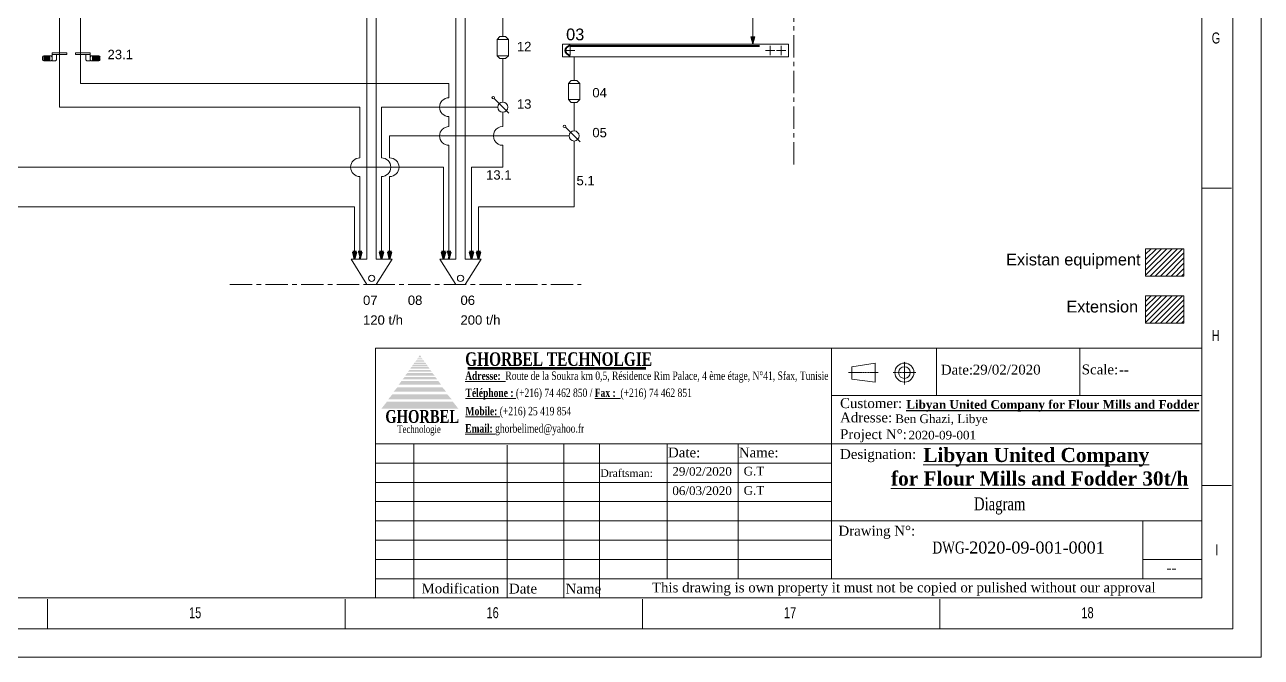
# Model space of a CAD drawing. Header units: millimetres. Extents: x 6561 to 120951, y 30990 to 83596.
# Drawn here: x 94535 to 120951, y 30990 to 44500 of the extents above; entities that cross this region are included whole.
import ezdxf

# ---------------------------------------------------------------- set-up
doc = ezdxf.new("R2010")
doc.units = ezdxf.units.MM
for name, pattern in [('AXES', [50.8, 31.75, -6.35, 6.35, -6.35]), ('CENTER', [10.16, 6.35, -1.27, 1.27, -1.27]), ('DASHED', [15, 7, -8])]:
    doc.linetypes.add(name, pattern=pattern)
for name, color, linetype, lineweight in [('Axe', 1, 'AXES', 9), ('DET', 2, 'DASHED', 20), ('Liaison', 1, 'Continuous', 20), ('Manitension', 5, 'Continuous', 20), ('Siebvorbehälter-AM_0', 7, 'Continuous', 18)]:
    doc.layers.add(name, color=color, linetype=linetype, lineweight=lineweight)
doc.layers.add('COTAS', color=4, linetype='Continuous')
doc.styles.add('SLDTEXTSTYLE0', font='TXT', dxfattribs={"width": 0.75})
doc.styles.get("Standard").update_dxf_attribs({"font": 'arial.ttf'})

# ---------------------------------------------------------------- blocks, each defined once
blk = doc.blocks.new('logo gt')
h = blk.add_hatch(color=252)
h.dxf.hatch_style = 1
h.paths.add_polyline_path([(428, -605), (-428, -605), (-500, -696), (500, -696)])
h.paths.add_polyline_path([(356, -509), (-356, -509), (-414, -576), (414, -576)])
h.paths.add_polyline_path([(292, -418), (-292, -418), (-342, -476), (342, -476)])
h.paths.add_polyline_path([(238, -335), (-238, -335), (-277, -386), (277, -386)])
h.paths.add_polyline_path([(198, -284), (-198, -284), (-227, -316), (227, -316)])
h.paths.add_polyline_path([(162, -232), (-162, -232), (-191, -266), (191, -266)])
h.paths.add_polyline_path([(134, -192), (-134, -192), (-155, -216), (155, -216)])
h.paths.add_polyline_path([(112, -156), (-112, -156), (-126, -176), (126, -176)])
h.paths.add_polyline_path([(91, -126), (-90, -126), (-105, -146), (105, -146)])
h.paths.add_polyline_path([(69, -96), (-69, -96), (-83, -116), (83, -116)])
h.paths.add_polyline_path([(47, -69), (-47, -69), (-62, -86), (62, -86)])
h.paths.add_polyline_path([(27, -42), (-27, -42), (-40, -56), (40, -56)])
h.paths.add_polyline_path([(0, 0), (-22, -30), (22, -30)])
at = {"color": 5, "linetype": 'Continuous', "lineweight": 18, "attachment_point": 1, "style": 'SLDTEXTSTYLE0'}
for s, insert, char_height in [('{\\fTimes New Roman|b1|i0|c0|p18;GHORBEL }', (-449, -713), 167.37), ('{\\fTimes New Roman|b0|i0|c0|p18;Technologie}', (-294, -912), 100)]:
    blk.add_mtext(s, dxfattribs=dict(at, insert=insert, char_height=char_height))
blk = doc.blocks.new('Diagramme')
at = {"color": 1, "linetype": 'Continuous', "lineweight": 15}
for p, q in [((0, 0), (0, 60259)), ((-131031, 0), (0, 0))]:
    blk.add_line(p, q, dxfattribs=at)
at = {"linetype": 'Continuous', "lineweight": 18}
for p, q in [((-696, 692), (-696, 59582)), ((-130346, 692), (-696, 692))]:
    blk.add_line(p, q, dxfattribs=at)
at = {"color": 1, "linetype": 'Continuous', "lineweight": 18}
for p, q in [((-1456, 1456), (-1456, 58804)), ((-129578, 1456), (-1456, 1456))]:
    blk.add_line(p, q, dxfattribs=at)
at = {"color": 5, "linetype": 'Continuous', "lineweight": 15}
for p, q in [((-727, 11477), (-1455, 11477)), ((-727, 4198), (-1455, 4198)), ((-29699, 691), (-29699, 1419)), ((-22420, 691), (-22420, 1419)), ((-15141, 691), (-15141, 1419)), ((-7862, 691), (-7862, 1419))]:
    blk.add_line(p, q, dxfattribs=at)
at = {"color": 7, "linetype": 'Continuous', "lineweight": 18}
for p, q in [((-21674, 7565), (-1456, 7565)), ((-21674, 7565), (-21674, 1456)), ((-10514, 7565), (-10514, 1919)), ((-1456, 5221), (-21674, 5221)), ((-16193, 1447), (-16193, 5221)), ((-10514, 3337), (-1456, 3337)), ((-2901, 1919), (-2901, 3337))]:
    blk.add_line(p, q, dxfattribs=at)
at = {"color": 5, "linetype": 'Continuous', "lineweight": 18}
for p, q in [((-4438, 6402), (-4438, 7565)), ((-7943, 6397), (-7943, 7560)), ((-1456, 6402), (-10507, 6402)), ((-20735, 5221), (-20735, 1440)), ((-18452, 5192), (-18452, 1447)), ((-17067, 5210), (-17067, 1447)), ((-14537, 1919), (-14537, 5221)), ((-12803, 5212), (-12803, 1919)), ((-10508, 4748), (-21674, 4748)), ((-10519, 4276), (-21674, 4276)), ((-10514, 3809), (-21674, 3809)), ((-10514, 3337), (-21674, 3337)), ((-10514, 2864), (-21674, 2864)), ((-10514, 2392), (-21674, 2392)), ((-21674, 1919), (-10514, 1919))]:
    blk.add_line(p, q, dxfattribs=at)
at = {"color": 5, "lineweight": 53}
blk.add_line((-15057, 7066), (-19415, 7066), dxfattribs=at)
at = {"color": 1, "linetype": 'CENTER', "lineweight": 9}
for p, q in [((-10098, 6966), (-9376, 6966)), ((-9008, 6965), (-8456, 6965)), ((-8732, 7231), (-8732, 6674))]:
    blk.add_line(p, q, dxfattribs=at)
at = {"lineweight": 18}
for p, q in [((-10016, 7107), (-9449, 7198)), ((-10016, 6806), (-10016, 7106)), ((-9449, 7199), (-9449, 6734)), ((-9449, 6733), (-10016, 6806))]:
    blk.add_line(p, q, dxfattribs=at)
at = {"color": 5, "lineweight": 9}
for p, q in [((-2901, 2392), (-1456, 2392)), ((-10514, 1919), (-1456, 1919))]:
    blk.add_line(p, q, dxfattribs=at)
at = {"lineweight": 18}
for radius in [233, 142]:
    blk.add_circle((-8732, 6965), radius, dxfattribs=at)
at = {"xscale": 1.882864932669, "yscale": 1.882864932669, "zscale": 1.882864932669}
blk.add_blockref('logo gt', (-20589, 7392), dxfattribs=at)
at = {"color": 5, "linetype": 'Continuous', "lineweight": 15, "attachment_point": 1, "style": 'SLDTEXTSTYLE0'}
for s, insert, char_height in [('G', (-1213, 15286), 270), ('H', (-1213, 8007), 270), ('I', (-1121, 2764), 270), ('15', (-26239, 1225), 269.6), ('16', (-18960, 1225), 269.6), ('17', (-11681, 1225), 269.6), ('18', (-4402, 1225), 269.6)]:
    blk.add_mtext(s, dxfattribs=dict(at, insert=insert, char_height=char_height))
at = {"color": 5, "linetype": 'Continuous', "lineweight": 18, "insert": (-19482, 7461), "char_height": 332.63, "attachment_point": 1, "style": 'SLDTEXTSTYLE0'}
blk.add_mtext('{\\fTimes New Roman|b1|i0|c0|p18;GHORBEL TECHNOLGIE}', dxfattribs=at)
at = {"color": 0, "linetype": 'Continuous', "lineweight": 18, "attachment_point": 1, "style": 'SLDTEXTSTYLE0'}
for s, insert, char_height in [('{\\fTimes New Roman|b1|i0|c0|p18;\\LAdresse:\\fTimes New Roman|b0|i0|c0|p18;\\l  Route de la Soukra km 0,5, Résidence Rim Palace, 4 ème étage, N°41, Sfax, Tunisie }', (-19482, 6991), 206.233), ('{\\fTimes New Roman|b1|i0|c0|p18;\\LTéléphone :\\fTimes New Roman|b0|i0|c0|p18;\\l (+216) 74 462 850 /\\fTimes New Roman|b1|i0|c0|p18;\\L Fax : \\fTimes New Roman|b0|i0|c0|p18;\\l (+216) 74 462 851 }', (-19472, 6574), 206.233), ('{\\fTimes New Roman|b1|i0|c0|p18;\\LMobile:\\fTimes New Roman|b0|i0|c0|p18;\\l (+216) 25 419 854}', (-19472, 6126), 206.23), ('{\\fTimes New Roman|b1|i0|c0|p18;\\LEmail:\\fTimes New Roman|b0|i0|c0|p18;\\l ghorbelimed@yahoo.fr}', (-19482, 5703), 206.23)]:
    blk.add_mtext(s, dxfattribs=dict(at, insert=insert, char_height=char_height))
at = {"color": 1, "attachment_point": 1}
for s, width, insert, char_height in [('\\pt964.83;{\\fTimes New Roman|b0|i0|c0|p18;Date:}', 24.32, (-7841, 7155), 241.21), ('{\\fTimes New Roman|b0|i0|c0|p18;Scale:}', 24.32, (-4392, 7162), 241.21), ('{\\fTimes New Roman|b0|i0|c0|p18;Customer:}', 96.01, (-10307, 6337), 241.21), ('{\\fTimes New Roman|b0|i0|c0|p18;Adresse:}', 96.01, (-10307, 5987), 241.21), ('{\\fTimes New Roman|b0|i0|c0|p18;Project N°:}', 9848.76, (-10307, 5578), 241.21), ('{\\fTimes New Roman|b0|i0|c0|p18;Date:}', 24.32, (-14517, 5131), 241.21), ('{\\fTimes New Roman|b0|i0|c0|p18;Name:}', 24.32, (-12784, 5131), 241.21), ('{\\fTimes New Roman|b0|i0|c0|p18;Designation:}', 24.32, (-10307, 5092), 241.21), ('{\\fTimes New Roman|b0|i0|c0|p18;Draftsman:}', 24.32, (-16172, 4599), 188.97), ('{\\fTimes New Roman|b0|i0|c0|p18;Drawing N°:}', 10792.74, (-10346, 3216), 241.21), ('{\\fTimes New Roman|b0|i0|c0|p18;--}', 24.32, (-2316, 2309), 241.21), ('{\\fTimes New Roman|b0|i0|c0|p18;Modification}', 24.32, (-20548, 1804), 241.21), ('{\\fTimes New Roman|b0|i0|c0|p18;This drawing is own property it must not be copied or pulished without our approval}', 27329.02, (-14911, 1828), 241.209), ('{\\fTimes New Roman|b0|i0|c0|p18;Date}', 24.32, (-18409, 1800), 241.21), ('{\\fTimes New Roman|b0|i0|c0|p18;Name}', 24.32, (-17023, 1797), 241.21)]:
    blk.add_mtext_dynamic_manual_height_columns(s, width=width, gutter_width=17.5, heights=[0], dxfattribs=dict(at, insert=insert, char_height=char_height))

msp = doc.modelspace()

# ---------------------------------------------------------------- hatches: boundary and pattern name
at = {"layer": 'Liaison'}
h = msp.add_hatch(color=1, dxfattribs=at)
h.paths.add_polyline_path([(110090, 44240), (110132, 44240), (110090, 44083)])
h.paths.add_polyline_path([(110048, 44240), (110090, 44240), (110090, 44083)])
at = {"layer": 'Liaison', "linetype": 'ByBlock', "lineweight": 40}
h = msp.add_hatch(color=256, dxfattribs=at)
h.paths.add_polyline_path([(101583, 39647), (101625, 39647), (101583, 39490)])
h.paths.add_polyline_path([(101541, 39647), (101583, 39647), (101583, 39490)])
h = msp.add_hatch(color=256, dxfattribs=at)
h.paths.add_polyline_path([(101697, 39647), (101739, 39647), (101697, 39490)])
h.paths.add_polyline_path([(101655, 39647), (101697, 39647), (101697, 39490)])
h = msp.add_hatch(color=256, dxfattribs=at)
h.paths.add_polyline_path([(102155, 39647), (102197, 39647), (102155, 39490)])
h.paths.add_polyline_path([(102113, 39647), (102155, 39647), (102155, 39490)])
h = msp.add_hatch(color=256, dxfattribs=at)
h.paths.add_polyline_path([(102331, 39647), (102373, 39647), (102331, 39490)])
h.paths.add_polyline_path([(102289, 39647), (102331, 39647), (102331, 39490)])
h = msp.add_hatch(color=256, dxfattribs=at)
h.paths.add_polyline_path([(103483, 39647), (103525, 39647), (103483, 39490)])
h.paths.add_polyline_path([(103441, 39647), (103483, 39647), (103483, 39490)])
h = msp.add_hatch(color=256, dxfattribs=at)
h.paths.add_polyline_path([(103597, 39647), (103639, 39647), (103597, 39490)])
h.paths.add_polyline_path([(103555, 39647), (103597, 39647), (103597, 39490)])
h = msp.add_hatch(color=256, dxfattribs=at)
h.paths.add_polyline_path([(104078, 39647), (104120, 39647), (104078, 39490)])
h.paths.add_polyline_path([(104036, 39647), (104078, 39647), (104078, 39490)])
h = msp.add_hatch(color=256, dxfattribs=at)
h.paths.add_polyline_path([(104229, 39647), (104271, 39647), (104229, 39490)])
h.paths.add_polyline_path([(104187, 39647), (104229, 39647), (104229, 39490)])
at = {"layer": 'Liaison'}
h = msp.add_hatch(dxfattribs=at)
h.set_pattern_fill('ANSI31', color=6, scale=25)
h.set_pattern_definition([(45, (-113876.81, 524874.68), (-56.126601, 56.126601), [])])
h.paths.add_polyline_path([(119300, 39130), (119300, 39715), (118480, 39715), (118480, 39130)])
h = msp.add_hatch(dxfattribs=at)
h.set_pattern_fill('ANSI31', color=252, scale=25)
h.set_pattern_definition([(45, (-113876.81, 523869.336), (-56.126601, 56.126601), [])])
h.paths.add_polyline_path([(119300, 38124), (119300, 38709), (118480, 38709), (118480, 38124)])

# ---------------------------------------------------------------- linework, layer by layer
at = {"linetype": 'ByBlock', "lineweight": 15, "ltscale": 1e-05}
for p, q in [((95124, 43898), (95437, 43898)), ((95124, 43865), (95124, 43898)), ((95124, 43865), (95124, 43810)), ((95217, 43865), (95124, 43865)), ((95437, 43865), (95217, 43865)), ((95217, 43751), (95217, 43865)), ((95437, 43898), (95437, 43865)), ((95620, 43898), (95620, 43865)), ((95933, 43898), (95620, 43898)), ((95620, 43865), (95841, 43865)), ((95841, 43865), (95933, 43865)), ((95841, 43751), (95841, 43865)), ((95933, 43865), (95933, 43898)), ((95933, 43865), (95933, 43810)), ((95124, 43728), (95193, 43728)), ((95193, 43728), (95217, 43751)), ((95864, 43728), (95841, 43751)), ((95933, 43728), (95864, 43728))]:
    msp.add_line(p, q, dxfattribs=at)
at = {"color": 3, "linetype": 'CENTER', "lineweight": 9, "ltscale": 75}
msp.add_line((98918, 38950), (106423, 38950), dxfattribs=at)
at = {"color": 4, "linetype": 'CENTER', "lineweight": 9, "ltscale": 75}
msp.add_lwpolyline([(110963, 41517), (110963, 80573)], dxfattribs=at)
at = {"layer": 'DET', "linetype": 'ByBlock', "lineweight": 40, "ltscale": 1000}
msp.add_line((106184, 44050), (110232, 44050), dxfattribs=at)
msp.add_arc((106184, 43949), 100, 89.9983, 270.0017, dxfattribs=at)
at = {"layer": 'Liaison', "color": 1}
for p, q in [((110090, 45016), (110090, 44083)), ((104747, 44753), (104747, 44246)), ((110048, 44240), (110090, 44083)), ((110132, 44240), (110048, 44240)), ((110132, 44240), (110048, 44240)), ((110132, 44240), (110048, 44240)), ((110090, 44083), (110132, 44240)), ((104747, 43775), (104747, 42847)), ((106271, 43816), (106271, 43309)), ((106271, 42838), (106271, 42232))]:
    msp.add_line(p, q, dxfattribs=at)
at = {"layer": 'Liaison', "color": 0, "linetype": 'ByBlock', "lineweight": 15}
for p, q in [((104562, 42924), (104874, 42612)), ((106086, 42309), (106398, 41997))]:
    msp.add_line(p, q, dxfattribs=at)
at = {"layer": 'Liaison', "linetype": 'ByBlock', "lineweight": 40}
for p, q in [((101541, 39647), (101583, 39490)), ((101625, 39647), (101541, 39647)), ((101625, 39647), (101541, 39647)), ((101625, 39647), (101541, 39647)), ((101583, 39490), (101625, 39647)), ((101739, 39647), (101655, 39647)), ((101739, 39647), (101655, 39647)), ((101739, 39647), (101655, 39647)), ((101697, 39490), (101739, 39647)), ((102113, 39647), (102155, 39490)), ((102197, 39647), (102113, 39647)), ((102197, 39647), (102113, 39647)), ((102197, 39647), (102113, 39647)), ((102155, 39490), (102197, 39647)), ((102289, 39647), (102331, 39490)), ((102373, 39647), (102289, 39647)), ((102373, 39647), (102289, 39647)), ((102373, 39647), (102289, 39647)), ((102331, 39490), (102373, 39647)), ((103441, 39647), (103483, 39490)), ((103525, 39647), (103441, 39647)), ((103525, 39647), (103441, 39647)), ((103525, 39647), (103441, 39647)), ((103483, 39490), (103525, 39647)), ((103639, 39647), (103555, 39647)), ((103639, 39647), (103555, 39647)), ((103639, 39647), (103555, 39647)), ((103597, 39490), (103639, 39647)), ((104036, 39647), (104078, 39490)), ((104120, 39647), (104036, 39647)), ((104120, 39647), (104036, 39647)), ((104120, 39647), (104036, 39647)), ((104078, 39490), (104120, 39647)), ((104187, 39647), (104229, 39490)), ((104271, 39647), (104187, 39647)), ((104271, 39647), (104187, 39647)), ((104271, 39647), (104187, 39647)), ((104229, 39490), (104271, 39647))]:
    msp.add_line(p, q, dxfattribs=at)
at = {"layer": 'Liaison', "color": 1}
for points in [[(101583, 39490), (101583, 40610), (93294, 40610), (93294, 44836)], [(93744, 44836), (93744, 41457), (103483, 41457), (103483, 39490)], [(101697, 41657), (101697, 42739), (95280, 42739), (95280, 44836)], [(103597, 42939), (103597, 43244), (95730, 43244), (95730, 44836)], [(104639, 42739), (102155, 42739), (102155, 41657)], [(103597, 42324), (103597, 42539)], [(104747, 42631), (104747, 42324)], [(102331, 41657), (102331, 42124), (106163, 42124)], [(104229, 39490), (104229, 40610), (106271, 40610), (106271, 42016)], [(103597, 39490), (103597, 41924)], [(104747, 41924), (104747, 41457), (104078, 41457), (104078, 39490)], [(101697, 39490), (101697, 41257)], [(102155, 41257), (102155, 39490)], [(102331, 39490), (102331, 41257)]]:
    msp.add_lwpolyline(points, dxfattribs=at)
at = {"layer": 'Liaison', "color": 6}
msp.add_lwpolyline([(118480, 39130), (119300, 39130), (119300, 39715), (118480, 39715)], close=True, dxfattribs=at)
at = {"layer": 'Liaison', "color": 252}
msp.add_lwpolyline([(118480, 38124), (119300, 38124), (119300, 38709), (118480, 38709)], close=True, dxfattribs=at)
at = {"layer": 'Liaison', "color": 0, "linetype": 'ByBlock', "lineweight": 15}
for centre, radius in [((104544, 42943), 26.7), ((104747, 42739), 108), ((106067, 42328), 26.7), ((106271, 42124), 108)]:
    msp.add_circle(centre, radius, dxfattribs=at)
at = {"layer": 'Liaison', "color": 1}
for centre, start, end in [((103597, 42739), 90, 270), ((103597, 42124), 90, 270), ((104747, 42124), 89.9495, 270.0505), ((101697, 41457), 90, 270), ((102155, 41457), 270, 90), ((102331, 41457), 270, 90)]:
    msp.add_arc(centre, 200, start, end, dxfattribs=at)
at = {"layer": 'Manitension', "color": 0, "linetype": 'ByBlock', "lineweight": 15}
for p, q in [((104687, 44246), (104627, 44182)), ((104867, 44182), (104627, 44182)), ((104627, 44182), (104627, 43839)), ((104807, 44246), (104687, 44246)), ((104807, 44246), (104867, 44182)), ((104867, 43839), (104867, 44182)), ((104627, 43839), (104867, 43839)), ((104687, 43775), (104627, 43839)), ((104807, 43775), (104687, 43775)), ((104807, 43775), (104867, 43839)), ((106211, 43309), (106151, 43245)), ((106391, 43245), (106151, 43245)), ((106151, 43245), (106151, 42902)), ((106331, 43309), (106211, 43309)), ((106331, 43309), (106391, 43245)), ((106391, 42902), (106391, 43245)), ((106151, 42902), (106391, 42902)), ((106211, 42838), (106151, 42902)), ((106331, 42838), (106211, 42838)), ((106331, 42838), (106391, 42902))]:
    msp.add_line(p, q, dxfattribs=at)
at = {"layer": 'Manitension', "linetype": 'ByBlock', "lineweight": 18}
for p, q in [((106022, 44083), (110850, 44083)), ((106022, 44083), (106022, 43816)), ((110850, 44083), (106022, 44083)), ((106084, 43949), (106284, 43949)), ((106184, 44050), (106184, 43849)), ((110358, 43949), (110559, 43949)), ((110458, 44050), (110458, 43849)), ((110592, 43949), (110793, 43949)), ((110693, 44050), (110693, 43849)), ((110850, 43816), (110850, 44083)), ((106022, 43816), (110850, 43816))]:
    msp.add_line(p, q, dxfattribs=at)
at = {"layer": 'Manitension', "color": 76, "linetype": 'ByBlock', "lineweight": 18}
for points in [[(102046, 80187), (101844, 80187), (101506, 79647), (101844, 79647), (101844, 39490), (101506, 39490), (101844, 38950)], [(101844, 38950), (102046, 38950), (102384, 39490), (102046, 39490), (102046, 80187)]]:
    msp.add_lwpolyline(points, dxfattribs=at)
at = {"layer": 'Manitension', "linetype": 'ByBlock', "lineweight": 18}
for points in [[(103946, 80187), (103744, 80187), (103406, 79647), (103744, 79647), (103744, 39490), (103406, 39490), (103744, 38950)], [(103744, 38950), (103946, 38950), (104284, 39490), (103946, 39490), (103946, 80187)]]:
    msp.add_lwpolyline(points, dxfattribs=at)
at = {"layer": 'Manitension', "color": 76, "linetype": 'ByBlock', "lineweight": 18}
msp.add_circle((101945, 39085), 67.5, dxfattribs=at)
at = {"layer": 'Manitension', "linetype": 'ByBlock', "lineweight": 18}
msp.add_circle((103845, 39085), 67.5, dxfattribs=at)
at = {"layer": 'Siebvorbehälter-AM_0', "linetype": 'ByBlock', "lineweight": 15}
for p, q in [((94914, 43807), (94914, 43754)), ((95101, 43833), (94940, 43833)), ((94940, 43833), (94940, 43728)), ((95071, 43830), (94940, 43830)), ((95071, 43828), (94940, 43828)), ((95071, 43825), (94940, 43825)), ((95071, 43822), (94940, 43822)), ((95071, 43817), (94940, 43817)), ((95071, 43812), (94940, 43812)), ((95071, 43804), (94940, 43804)), ((95071, 43794), (94940, 43794)), ((95071, 43780), (94940, 43780)), ((95071, 43767), (94940, 43767)), ((95071, 43757), (94940, 43757)), ((95071, 43749), (94940, 43749)), ((95071, 43744), (94940, 43744)), ((95071, 43738), (94940, 43738)), ((95071, 43736), (94940, 43736)), ((95071, 43733), (94940, 43733)), ((95071, 43731), (94940, 43731)), ((94940, 43728), (95101, 43728)), ((95071, 43833), (95071, 43728)), ((95101, 43833), (95124, 43810)), ((95101, 43728), (95124, 43751)), ((95124, 43728), (95124, 43810)), ((95957, 43833), (95933, 43810)), ((95933, 43728), (95933, 43810)), ((95957, 43728), (95933, 43751)), ((95957, 43833), (96117, 43833)), ((96117, 43728), (95957, 43728)), ((95986, 43833), (95986, 43728)), ((95986, 43830), (96117, 43830)), ((95986, 43828), (96117, 43828)), ((95986, 43825), (96117, 43825)), ((95986, 43822), (96117, 43822)), ((95986, 43817), (96117, 43817)), ((95986, 43812), (96117, 43812)), ((95986, 43804), (96117, 43804)), ((95986, 43794), (96117, 43794)), ((95986, 43780), (96117, 43780)), ((95986, 43767), (96117, 43767)), ((95986, 43757), (96117, 43757)), ((95986, 43749), (96117, 43749)), ((95986, 43744), (96117, 43744)), ((95986, 43738), (96117, 43738)), ((95986, 43736), (96117, 43736)), ((95986, 43733), (96117, 43733)), ((95986, 43731), (96117, 43731)), ((96117, 43833), (96117, 43728)), ((96143, 43807), (96143, 43754))]:
    msp.add_line(p, q, dxfattribs=at)
for centre, radius, start, end in [((94940, 43807), 26.3, 90, 180), ((94940, 43754), 26.2, 180, 270), ((96117, 43807), 26.2, 0, 90), ((96117, 43754), 26.2, 270, 0)]:
    msp.add_arc(centre, radius, start, end, dxfattribs=at)

# ---------------------------------------------------------------- block references
at = {"xscale": 0.873, "yscale": 0.873, "zscale": 0.873}
msp.add_blockref('Diagramme', (120951, 30990), dxfattribs=at)

# ---------------------------------------------------------------- texts
at = {"attachment_point": 1}
for s, width, insert, char_height in [('{\\fTimes New Roman|b0|i0|c0|p18;29/02/2020}', 1829.95, (114789, 37239), 210.58), ('{\\fTimes New Roman|b0|i0|c0|p18;--}', 1829.95, (117911, 37239), 210.58), ('{\\fTimes New Roman|b1|i0|c0|p18;\\LLibyan United Company for Flour Mills and Fodder}', 6926.64, (113367, 36481), 184.81), ('{\\fTimes New Roman|b0|i0|c0|p18;Ben Ghazi, Libye }', 4646.33, (113131, 36176), 184.81), ('{\\fTimes New Roman|b0|i0|c0|p18;2020-09-001}', 3735.84, (113416, 35827), 184.81), ('{\\fTimes New Roman|b0|i0|c0|p18;29/02/2020}', 1372.92, (108370, 35051), 184.81), ('{\\fTimes New Roman|b0|i0|c0|p18;G.T}', 24.32, (109893, 35058), 184.81), ('{\\fTimes New Roman|b0|i0|c0|p18;06/03/2020}', 1372.92, (108370, 34639), 184.81), ('{\\fTimes New Roman|b0|i0|c0|p18;G.T}', 24.32, (109893, 34645), 184.81)]:
    msp.add_mtext_dynamic_manual_height_columns(s, width=width, gutter_width=17.5, heights=[0], dxfattribs=dict(at, insert=insert, char_height=char_height))
at = {"linetype": 'Continuous', "lineweight": 18, "insert": (112506, 35461), "char_height": 301.12, "width": 7167, "attachment_point": 1, "style": 'SLDTEXTSTYLE0'}
msp.add_mtext('\\pi1225;{\\fTimes New Roman|b1|i0|c0|p18;\\W1;\\LLibyan United Company\\P\\pi421.29; for Flour Mills and Fodder 30t/h }', dxfattribs=at)
at = {"color": 6, "insert": (114814, 34406), "char_height": 277.22, "attachment_point": 1}
msp.add_mtext_dynamic_manual_height_columns('{\\fTimes New Roman|b0|i0|c0|p18;\\W0.75;Diagram}', width=24.32, gutter_width=17.5, heights=[0], dxfattribs=at)
at = {"color": 0, "linetype": 'Continuous', "lineweight": 18, "insert": (113925, 33461), "char_height": 255.5, "width": 4902.78, "attachment_point": 1, "style": 'SLDTEXTSTYLE0'}
msp.add_mtext('{\\fTimes New Roman|b0|i0|c0|p18;DWG-\\W1;\\C256;2020-09-001-0001}', dxfattribs=at)
at = {"layer": 'Axe', "color": 6, "ltscale": 10000, "attachment_point": 1}
for s, insert, char_height, width in [('{\\C256;03}', (106101, 44418), 250, 859.89), ('{\\C0;Existan equipment  }', (115500, 39609), 250.05, 4515.19), ('{\\C0;Extension }', (116787, 38604), 250.05, 1835.68)]:
    msp.add_mtext(s, dxfattribs=dict(at, insert=insert, char_height=char_height, width=width))
at = {"layer": 'COTAS', "linetype": 'Continuous', "char_height": 200, "attachment_point": 1}
for s, insert, width in [('{\\C256;12}', (105049, 44134), 328.18), ('{\\C256;23.1}', (96304, 43964), 328.18), ('{\\C256;04}', (106661, 43148), 328.18), ('{\\C256;13}', (105049, 42906), 328.18), ('{\\C256;05}', (106661, 42296), 328.18), ('{\\C256;13.1}', (104391, 41391), 328.18), ('{\\C256;5.1}', (106323, 41271), 328.18), ('{\\C256;07}', (101762, 38715), 328.18), ('{\\C256;08}', (102719, 38715), 328.18), ('{\\C256;06}', (103844, 38715), 328.18), ('120 t/h', (101762, 38293), 916.38), ('200 t/h', (103844, 38293), 940.39)]:
    msp.add_mtext(s, dxfattribs=dict(at, insert=insert, width=width))

doc.saveas('drawing.dxf')
